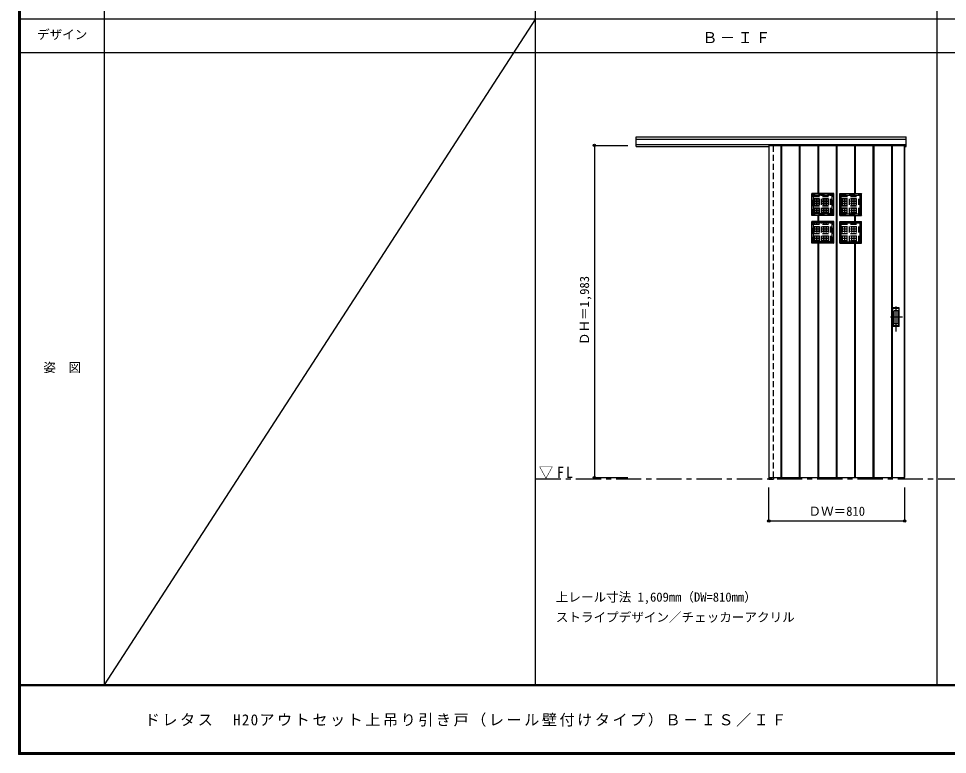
# Model space of a CAD drawing. Units: millimetres, scale not verified. Extents: x -6000 to 5700, y -4307 to 4260.
# Drawn here: x -6000 to -460, y -4205 to 186 of the extents above; entities that cross this region are included whole.
import ezdxf
from ezdxf.enums import TextEntityAlignment as Align

# ---------------------------------------------------------------- set-up
doc = ezdxf.new("R2010")
doc.units = ezdxf.units.MM
doc.header["$LTSCALE"] = 30
doc.header["$PDMODE"] = 32
doc.header["$PDSIZE"] = 15
doc.linetypes.add('CHAIN1', pattern=[8, 5, -1, 1, -1])
doc.linetypes.add('DASHED1', pattern=[1.8, 1.2, -0.6])
for name, color, linetype in [('0-1_通り芯', 7, 'CHAIN1'), ('0-2_扉', 3, 'Continuous'), ('0-4_枠', 3, 'Continuous'), ('0-6_引手', 7, 'Continuous'), ('0-A_文字', 7, 'Continuous'), ('0-B_寸法', 7, 'Continuous'), ('0-C_ハッチ', 4, 'DASHED1'), ('F-1_枠', 6, 'Continuous'), ('F-A_文字', 7, 'Continuous')]:
    doc.layers.add(name, color=color, linetype=linetype)
doc.styles.add('ＭＳ ゴシック', font='')
doc.styles.get('ＭＳ ゴシック').set_extended_font_data('MS Gothic')

msp = doc.modelspace()

# ---------------------------------------------------------------- linework, layer by layer
at = {"layer": '0-1_通り芯'}
msp.add_line((-2916, -2560.5), (1678, -2560.5), dxfattribs=at)
at = {"layer": '0-2_扉', "color": 4, "linetype": 'DASHED1'}
msp.add_line((-1525, -570.5), (-1525, -574.5), dxfattribs=at)
at = {"layer": '0-2_扉'}
for p, q in [((-1525, -570.5), (-1525, -2553.5)), ((-1525, -570.5), (-715, -570.5)), ((-1523, -2553.5), (-1523, -570.5)), ((-1452, -2553.5), (-1452, -570.5)), ((-1448, -2553.5), (-1448, -570.5)), ((-1342, -2553.5), (-1342, -570.5)), ((-1338, -2553.5), (-1338, -570.5)), ((-1232, -858.5), (-1232, -570.5)), ((-1228, -858.5), (-1228, -570.5)), ((-1122, -2553.5), (-1122, -570.5)), ((-1118, -2553.5), (-1118, -570.5)), ((-1012, -858.5), (-1012, -570.5)), ((-1008, -858.5), (-1008, -570.5)), ((-902, -2553.5), (-902, -570.5)), ((-898, -2553.5), (-898, -570.5)), ((-792, -2553.5), (-792, -570.5)), ((-788, -2553.5), (-788, -570.5)), ((-717, -2553.5), (-717, -570.5)), ((-1138, -858.5), (-1268, -858.5)), ((-1268, -988.5), (-1268, -858.5)), ((-1268, -858.5), (-1259, -867.5)), ((-1147, -867.5), (-1259, -867.5)), ((-1259, -979.5), (-1259, -867.5)), ((-1147, -867.5), (-1138, -858.5)), ((-1147, -979.5), (-1147, -867.5)), ((-1138, -988.5), (-1138, -858.5)), ((-1102, -858.5), (-972, -858.5)), ((-1102, -988.5), (-1102, -858.5)), ((-1093, -867.5), (-1102, -858.5)), ((-1093, -867.5), (-981, -867.5)), ((-1093, -979.5), (-1093, -867.5)), ((-972, -858.5), (-981, -867.5)), ((-981, -979.5), (-981, -867.5)), ((-972, -988.5), (-972, -858.5)), ((-1138, -988.5), (-1268, -988.5)), ((-1232, -1024.5), (-1232, -988.5)), ((-1228, -1024.5), (-1228, -988.5)), ((-1147, -979.5), (-1138, -988.5)), ((-1093, -979.5), (-1102, -988.5)), ((-1102, -988.5), (-972, -988.5)), ((-1012, -1024.5), (-1012, -988.5)), ((-1008, -1024.5), (-1008, -988.5)), ((-1138, -1024.5), (-1268, -1024.5)), ((-1268, -1154.5), (-1268, -1024.5)), ((-1268, -1024.5), (-1259, -1033.5)), ((-1147, -1033.5), (-1259, -1033.5)), ((-1259, -1145.5), (-1259, -1033.5)), ((-1147, -1033.5), (-1138, -1024.5)), ((-1147, -1145.5), (-1147, -1033.5)), ((-1138, -1154.5), (-1138, -1024.5)), ((-1102, -1024.5), (-972, -1024.5)), ((-1102, -1154.5), (-1102, -1024.5)), ((-1093, -1033.5), (-1102, -1024.5)), ((-1093, -1033.5), (-981, -1033.5)), ((-1093, -1145.5), (-1093, -1033.5)), ((-972, -1024.5), (-981, -1033.5)), ((-981, -1145.5), (-981, -1033.5)), ((-972, -1154.5), (-972, -1024.5)), ((-1138, -1154.5), (-1268, -1154.5)), ((-1232, -2553.5), (-1232, -1154.5)), ((-1228, -2553.5), (-1228, -1154.5)), ((-1147, -1145.5), (-1138, -1154.5)), ((-1093, -1145.5), (-1102, -1154.5)), ((-1102, -1154.5), (-972, -1154.5)), ((-1012, -2553.5), (-1012, -1154.5)), ((-1008, -2553.5), (-1008, -1154.5))]:
    msp.add_line(p, q, dxfattribs=at)
at = {"layer": '0-2_扉', "color": 7}
for p, q in [((-1450, -2553.5), (-1450, -570.5)), ((-1340, -2553.5), (-1340, -570.5)), ((-1230, -858.5), (-1230, -570.5)), ((-1120, -2553.5), (-1120, -570.5)), ((-1010, -858.5), (-1010, -570.5)), ((-900, -2553.5), (-900, -570.5)), ((-790, -2553.5), (-790, -570.5)), ((-1230, -1024.5), (-1230, -988.5)), ((-1010, -1024.5), (-1010, -988.5)), ((-1230, -2553.5), (-1230, -1154.5)), ((-1010, -2553.5), (-1010, -1154.5))]:
    msp.add_line(p, q, dxfattribs=at)
at = {"layer": '0-2_扉', "linetype": 'DASHED1'}
for p, q in [((-1140, -860.5), (-1266, -860.5)), ((-1140, -986.5), (-1140, -860.5)), ((-1100, -860.5), (-974, -860.5)), ((-1100, -986.5), (-1100, -860.5)), ((-1140, -1026.5), (-1266, -1026.5)), ((-1140, -1152.5), (-1140, -1026.5)), ((-1100, -1026.5), (-974, -1026.5)), ((-1100, -1152.5), (-1100, -1026.5))]:
    msp.add_line(p, q, dxfattribs=at)
at = {"layer": '0-2_扉'}
for points in [[(-1525, -2553.5), (-715, -2553.5), (-715, -570.5)], [(-1147, -979.5), (-1259, -979.5), (-1268, -988.5)], [(-1093, -979.5), (-981, -979.5), (-972, -988.5)], [(-1147, -1145.5), (-1259, -1145.5), (-1268, -1154.5)], [(-1093, -1145.5), (-981, -1145.5), (-972, -1154.5)]]:
    msp.add_lwpolyline(points, dxfattribs=at)
at = {"layer": '0-2_扉', "linetype": 'DASHED1'}
for points in [[(-1140, -986.5), (-1266, -986.5), (-1266, -860.5)], [(-1100, -986.5), (-974, -986.5), (-974, -860.5)], [(-1140, -1152.5), (-1266, -1152.5), (-1266, -1026.5)], [(-1100, -1152.5), (-974, -1152.5), (-974, -1026.5)]]:
    msp.add_lwpolyline(points, dxfattribs=at)
at = {"layer": '0-4_枠'}
for p, q in [((-2316, -520.5), (-707, -520.5)), ((-2316, -577.5), (-2316, -520.5)), ((-2316, -533.5), (-707, -533.5)), ((-2316, -565.5), (-707, -565.5)), ((-2316, -577.5), (-1525, -577.5)), ((-1526, -565.5), (-1526, -2562.5)), ((-1498, -570.5), (-1498, -565.5)), ((-1526, -2562.5), (-1498, -2562.5)), ((-1498, -2553.5), (-1498, -2562.5))]:
    msp.add_line(p, q, dxfattribs=at)
at = {"layer": '0-4_枠', "color": 4, "linetype": 'DASHED1'}
msp.add_line((-1498, -2553.5), (-1498, -570.5), dxfattribs=at)
at = {"layer": '0-4_枠'}
msp.add_lwpolyline([(-715, -577.5), (-707, -577.5), (-707, -520.5)], dxfattribs=at)
at = {"layer": '0-6_引手'}
for p, q in [((-747, -1541), (-785, -1541)), ((-785, -1651), (-785, -1541)), ((-747, -1651), (-747, -1541)), ((-753.5, -1557), (-778.5, -1557)), ((-778.5, -1635), (-778.5, -1557)), ((-753.5, -1635), (-753.5, -1557)), ((-747, -1651), (-785, -1651)), ((-753.5, -1635), (-778.5, -1635))]:
    msp.add_line(p, q, dxfattribs=at)
at = {"layer": '0-6_引手', "linetype": 'DASHED1'}
for p, q in [((-782, -1647), (-782, -1545)), ((-750, -1647), (-782, -1647))]:
    msp.add_line(p, q, dxfattribs=at)
at = {"layer": '0-6_引手', "linetype": 'CHAIN1'}
for p, q in [((-766, -1681.2), (-766, -1510.4)), ((-727.9, -1596), (-800.4, -1596))]:
    msp.add_line(p, q, dxfattribs=at)
at = {"layer": '0-6_引手', "linetype": 'DASHED1'}
msp.add_lwpolyline([(-750, -1647), (-750, -1545), (-782, -1545)], dxfattribs=at)
at = {"layer": '0-B_寸法', "color": 4}
for p, q in [((-2566, -570.5), (-2566, -2553.5)), ((-2566, -570.5), (-2366, -570.5)), ((-2566, -2553.5), (-2366, -2553.5)), ((-1525, -2812.5), (-1525, -2612.5)), ((-715, -2812.5), (-715, -2612.5)), ((-715, -2812.5), (-1525, -2812.5))]:
    msp.add_line(p, q, dxfattribs=at)
at = {"layer": '0-B_寸法'}
for p in [(-2566, -570.5), (-2566, -2553.5), (-1525, -2812.5), (-715, -2812.5)]:
    msp.add_point(p, dxfattribs=at)
at = {"layer": '0-C_ハッチ'}
for p, q in [((-1259, -874), (-1147, -874)), ((-1259, -875), (-1147, -875)), ((-1252.5, -979.5), (-1252.5, -867.5)), ((-1251.5, -979.5), (-1251.5, -867.5)), ((-1238.5, -979.5), (-1238.5, -867.5)), ((-1237.5, -979.5), (-1237.5, -867.5)), ((-1224.5, -979.5), (-1224.5, -867.5)), ((-1223.5, -979.5), (-1223.5, -867.5)), ((-1210.5, -979.5), (-1210.5, -867.5)), ((-1209.5, -979.5), (-1209.5, -867.5)), ((-1196.5, -979.5), (-1196.5, -867.5)), ((-1195.5, -979.5), (-1195.5, -867.5)), ((-1182.5, -979.5), (-1182.5, -867.5)), ((-1181.5, -979.5), (-1181.5, -867.5)), ((-1168.5, -979.5), (-1168.5, -867.5)), ((-1167.5, -979.5), (-1167.5, -867.5)), ((-1154.5, -979.5), (-1154.5, -867.5)), ((-1153.5, -979.5), (-1153.5, -867.5)), ((-1093, -874), (-981, -874)), ((-1093, -875), (-981, -875)), ((-1086.5, -979.5), (-1086.5, -867.5)), ((-1085.5, -979.5), (-1085.5, -867.5)), ((-1072.5, -979.5), (-1072.5, -867.5)), ((-1071.5, -979.5), (-1071.5, -867.5)), ((-1058.5, -979.5), (-1058.5, -867.5)), ((-1057.5, -979.5), (-1057.5, -867.5)), ((-1044.5, -979.5), (-1044.5, -867.5)), ((-1043.5, -979.5), (-1043.5, -867.5)), ((-1030.5, -979.5), (-1030.5, -867.5)), ((-1029.5, -979.5), (-1029.5, -867.5)), ((-1016.5, -979.5), (-1016.5, -867.5)), ((-1015.5, -979.5), (-1015.5, -867.5)), ((-1002.5, -979.5), (-1002.5, -867.5)), ((-1001.5, -979.5), (-1001.5, -867.5)), ((-988.5, -979.5), (-988.5, -867.5)), ((-987.5, -979.5), (-987.5, -867.5)), ((-1259, -888), (-1147, -888)), ((-1259, -889), (-1147, -889)), ((-1259, -902), (-1147, -902)), ((-1259, -903), (-1147, -903)), ((-1259, -916), (-1147, -916)), ((-1259, -917), (-1147, -917)), ((-1259, -930), (-1147, -930)), ((-1259, -931), (-1147, -931)), ((-1093, -888), (-981, -888)), ((-1093, -889), (-981, -889)), ((-1093, -902), (-981, -902)), ((-1093, -903), (-981, -903)), ((-1093, -916), (-981, -916)), ((-1093, -917), (-981, -917)), ((-1093, -930), (-981, -930)), ((-1093, -931), (-981, -931)), ((-1259, -944), (-1147, -944)), ((-1259, -945), (-1147, -945)), ((-1259, -958), (-1147, -958)), ((-1259, -959), (-1147, -959)), ((-1259, -972), (-1147, -972)), ((-1259, -973), (-1147, -973)), ((-1093, -944), (-981, -944)), ((-1093, -945), (-981, -945)), ((-1093, -958), (-981, -958)), ((-1093, -959), (-981, -959)), ((-1093, -972), (-981, -972)), ((-1093, -973), (-981, -973)), ((-1259, -1040), (-1147, -1040)), ((-1259, -1041), (-1147, -1041)), ((-1252.5, -1145.5), (-1252.5, -1033.5)), ((-1251.5, -1145.5), (-1251.5, -1033.5)), ((-1238.5, -1145.5), (-1238.5, -1033.5)), ((-1237.5, -1145.5), (-1237.5, -1033.5)), ((-1224.5, -1145.5), (-1224.5, -1033.5)), ((-1223.5, -1145.5), (-1223.5, -1033.5)), ((-1210.5, -1145.5), (-1210.5, -1033.5)), ((-1209.5, -1145.5), (-1209.5, -1033.5)), ((-1196.5, -1145.5), (-1196.5, -1033.5)), ((-1195.5, -1145.5), (-1195.5, -1033.5)), ((-1182.5, -1145.5), (-1182.5, -1033.5)), ((-1181.5, -1145.5), (-1181.5, -1033.5)), ((-1168.5, -1145.5), (-1168.5, -1033.5)), ((-1167.5, -1145.5), (-1167.5, -1033.5)), ((-1154.5, -1145.5), (-1154.5, -1033.5)), ((-1153.5, -1145.5), (-1153.5, -1033.5)), ((-1093, -1040), (-981, -1040)), ((-1093, -1041), (-981, -1041)), ((-1086.5, -1145.5), (-1086.5, -1033.5)), ((-1085.5, -1145.5), (-1085.5, -1033.5)), ((-1072.5, -1145.5), (-1072.5, -1033.5)), ((-1071.5, -1145.5), (-1071.5, -1033.5)), ((-1058.5, -1145.5), (-1058.5, -1033.5)), ((-1057.5, -1145.5), (-1057.5, -1033.5)), ((-1044.5, -1145.5), (-1044.5, -1033.5)), ((-1043.5, -1145.5), (-1043.5, -1033.5)), ((-1030.5, -1145.5), (-1030.5, -1033.5)), ((-1029.5, -1145.5), (-1029.5, -1033.5)), ((-1016.5, -1145.5), (-1016.5, -1033.5)), ((-1015.5, -1145.5), (-1015.5, -1033.5)), ((-1002.5, -1145.5), (-1002.5, -1033.5)), ((-1001.5, -1145.5), (-1001.5, -1033.5)), ((-988.5, -1145.5), (-988.5, -1033.5)), ((-987.5, -1145.5), (-987.5, -1033.5)), ((-1259, -1054), (-1147, -1054)), ((-1259, -1055), (-1147, -1055)), ((-1259, -1068), (-1147, -1068)), ((-1259, -1069), (-1147, -1069)), ((-1259, -1082), (-1147, -1082)), ((-1259, -1083), (-1147, -1083)), ((-1259, -1096), (-1147, -1096)), ((-1259, -1097), (-1147, -1097)), ((-1093, -1054), (-981, -1054)), ((-1093, -1055), (-981, -1055)), ((-1093, -1068), (-981, -1068)), ((-1093, -1069), (-981, -1069)), ((-1093, -1082), (-981, -1082)), ((-1093, -1083), (-981, -1083)), ((-1093, -1096), (-981, -1096)), ((-1093, -1097), (-981, -1097)), ((-1259, -1110), (-1147, -1110)), ((-1259, -1111), (-1147, -1111)), ((-1259, -1124), (-1147, -1124)), ((-1259, -1125), (-1147, -1125)), ((-1259, -1138), (-1147, -1138)), ((-1259, -1139), (-1147, -1139)), ((-1093, -1110), (-981, -1110)), ((-1093, -1111), (-981, -1111)), ((-1093, -1124), (-981, -1124)), ((-1093, -1125), (-981, -1125)), ((-1093, -1138), (-981, -1138)), ((-1093, -1139), (-981, -1139))]:
    msp.add_line(p, q, dxfattribs=at)
at = {"layer": 'F-1_枠'}
for p, q in [((-6000, 4175), (-6000, -4205)), ((-5995, 4175), (-5995, -4205)), ((-5990, 4175), (-5990, -4205)), ((-5490, 4175), (-5490, -3790)), ((-2916, -3790), (-2916, 4175)), ((-522, -3790), (-522, 4175)), ((-6000, 184.5), (5700, 184.5)), ((-6000, -15.5), (5700, -15.5)), ((5700, -3790), (-6000, -3790)), ((5700, -3795), (-6000, -3795)), ((5700, -4195), (-6000, -4195)), ((5700, -4200), (-6000, -4200)), ((5700, -4205), (-6000, -4205))]:
    msp.add_line(p, q, dxfattribs=at)
at = {"layer": 'F-A_文字'}
msp.add_line((-2916, 184.5), (-5490, -3790), dxfattribs=at)

# ---------------------------------------------------------------- texts
at = {"layer": '0-A_文字', "style": 'ＭＳ ゴシック'}
for s, p in [('上レール寸法 1,609mm（DW=810mm）', (-2796, -3310)), ('ストライプデザイン／チェッカーアクリル', (-2796, -3430))]:
    msp.add_text(s, height=54.99, dxfattribs=at).set_placement(p, align=Align.BOTTOM_LEFT)
at = {"layer": '0-A_文字', "char_height": 65.98, "attachment_point": 7, "style": 'ＭＳ ゴシック'}
for s, insert in [('\\T1.17;Ｂ－ＩＦ', (-1921.5, 39.5)), ('\\T1.26;\\W0.95;▽FL', (-2897.2, -2560.5))]:
    msp.add_mtext(s, dxfattribs=dict(at, insert=insert))
at = {"layer": '0-B_寸法', "style": 'ＭＳ ゴシック'}
msp.add_text('ＤＨ＝1,983', height=54.99, rotation=90, dxfattribs=at).set_placement((-2581, -1762.2), align=Align.BOTTOM_LEFT)
msp.add_text('ＤＷ＝810', height=54.99, dxfattribs=at).set_placement((-1288.8, -2797.5), align=Align.BOTTOM_LEFT)
at = {"layer": 'F-A_文字', "style": 'ＭＳ ゴシック'}
for s, p in [('デザイン', (-5890, 47)), ('姿\u3000図', (-5852.5, -1940.2))]:
    msp.add_text(s, height=54.99, dxfattribs=at).set_placement(p, align=Align.BOTTOM_LEFT)
at = {"layer": 'F-A_文字', "insert": (-5247.6, -4040), "char_height": 65.98, "attachment_point": 7, "style": 'ＭＳ ゴシック'}
msp.add_mtext('\\T1.17;ドレタス\u3000H20アウトセット上吊り引き戸（レール壁付けタイプ）Ｂ－ＩＳ／ＩＦ', dxfattribs=at)

doc.saveas('drawing.dxf')
